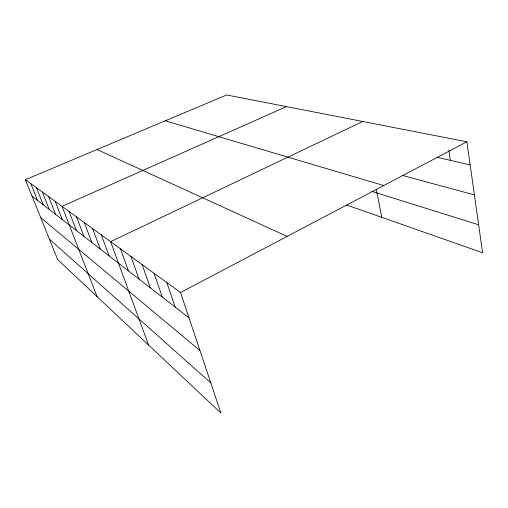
<?xml version="1.0" encoding="UTF-8"?>
<svg xmlns="http://www.w3.org/2000/svg" width="508" height="508" viewBox="0 0 508 508"><rect width="100%" height="100%" fill="white"/><g stroke="black" fill="none" stroke-linecap="round" stroke-linejoin="round"><path stroke-width="0.76" d="M466.865 141.776L226.651 94.958L25.4 179.705L180.537 292.532L466.865 141.776L482.6 252.762L346.697 205.022M362.744 121.482L110.611 241.675L148.546 345.027M286.474 106.617L62.04 206.35L97.104 296.672M436.963 157.302L470.135 164.865M402.412 175.419L474.396 194.901M165.271 120.809L383.737 185.541M371.799 191.376L478.631 224.765M97.047 149.536L287.122 236.411M32.01 196.088L189.02 317.862M40.691 217.576L199.987 350.603M49.397 239.154L210.814 382.937M25.4 179.705L57.639 259.569L220.897 413.042L180.537 292.532M30.797 183.636L37.509 200.355M36.455 187.744L43.269 204.819M42.38 192.056L49.301 209.493M48.609 196.583L55.626 214.408M55.15 201.346L62.281 219.564M69.075 211.468L76.416 230.53M76.492 216.865L83.941 236.366M84.315 222.555L91.872 242.519M92.583 228.568L100.254 249.015M101.333 234.931L109.112 255.886M120.459 248.837L128.454 270.885M130.937 256.464L139.04 279.095M142.113 264.585L150.317 287.846M154.045 273.266L162.35 297.174M166.821 282.556L175.222 307.156M376.238 189.224L381.838 217.367M448.843 150.292L450.38 160.363"/></g></svg>
